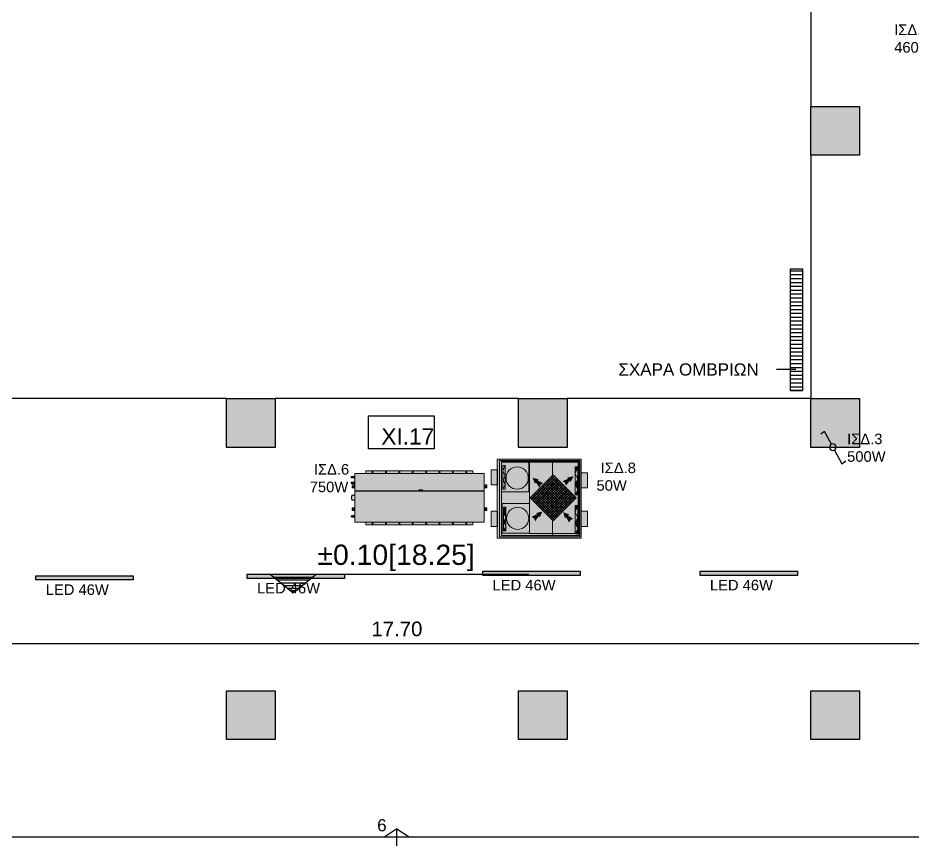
# Model space of a CAD drawing. Header units: metres. Extents: x -11 to 85, y -301 to 135.
# Drawn here: x 26.6 to 37.64, y -209.39 to -199.25 of the extents above; entities that cross this region are included whole.
import ezdxf
from ezdxf.enums import TextEntityAlignment as Align

# ---------------------------------------------------------------- set-up
doc = ezdxf.new("R2010")
doc.units = ezdxf.units.M
doc.header["$LTSCALE"] = 0.036
doc.header["$PDMODE"] = 2
for name, color, linetype in [('arxitek isogeio', 252, 'Continuous'), ('DIMBLK', 252, 'Continuous'), ('electext', 20, 'Continuous'), ('hatch color', 252, 'Continuous'), ('HLEK_FL001_SYMBOLS', 230, 'Continuous'), ('SYMBOLA', 160, 'Continuous')]:
    doc.layers.add(name, color=color, linetype=linetype)
for name, color, linetype, lineweight in [('axel', 170, 'Continuous', 0), ('fan enallaktis', 162, 'Continuous', 0), ('fan enallaktis hatch', 141, 'Continuous', 0)]:
    doc.layers.add(name, color=color, linetype=linetype, lineweight=lineweight)
doc.styles.add('COMU-N', font='arial.ttf')
doc.styles.get("Standard").update_dxf_attribs({"font": 'arial.ttf'})
doc.dimstyles.new('CADWDOT', dxfattribs={"dimscale": 0.1, "dimtxt": 1.8, "dimasz": 0.08, "dimexe": 2, "dimexo": 0, "dimgap": 0.09, "dimtad": 0, "dimrnd": 0.001, "dimzin": 0, "dimdsep": 46, "dimtxsty": 'Standard', "dimblk1": 'ARTDIM', "dimblk2": 'ARTDIM', "dimsah": 1, "dimcen": 0.09, "dimdle": 0.05, "dimse1": 1, "dimse2": 1, "dimadec": 0, "dimazin": 0, "dimtfac": 1, "dimtmove": 0, "dimatfit": 3, "dimldrblk": 'ARTDIM', "dimfxl": 2, "dimtvp": 0.9999, "dimtolj": 1, "dimtzin": 0, "dimarcsym": 0})

# ---------------------------------------------------------------- blocks, each defined once
blk = doc.blocks.new('ARTDIM')
at = {"layer": 'DIMBLK'}
for p, q in [((0, -24.9975), (0, 24.9975)), ((-24.9975, 0), (24.9975, 0))]:
    blk.add_line(p, q, dxfattribs=at)
blk.add_circle((0, 0), 8.25, dxfattribs=at)
blk = doc.blocks.new('*D1322')
at = {"layer": 'arxitek isogeio', "color": 0, "lineweight": -2}
blk.add_line((22.432, -206.966), (40.116, -206.966), dxfattribs=at)
at = {"layer": 'Defpoints', "color": 0, "transparency": 16777216}
for p in [(22.424, -206.966), (40.124, -206.966), (40.124, -206.966)]:
    blk.add_point(p, dxfattribs=at)
at = {"layer": 'arxitek isogeio', "color": 0, "lineweight": -2, "xscale": 0.008, "yscale": 0.008, "zscale": 0.008, "rotation": 180}
blk.add_blockref('ARTDIM', (22.424, -206.966), dxfattribs=at)
at = {"layer": 'arxitek isogeio', "color": 0, "lineweight": -2, "xscale": 0.008, "yscale": 0.008, "zscale": 0.008}
blk.add_blockref('ARTDIM', (40.124, -206.966), dxfattribs=at)
at = {"layer": 'arxitek isogeio', "color": 0, "insert": (31.274, -206.786), "char_height": 0.18, "attachment_point": 5}
blk.add_mtext('\\A1;17.70', dxfattribs=at)
blk = doc.blocks.new('lampes fthorismou 120')
at = {"layer": 'hatch color'}
blk.add_hatch(color=181, dxfattribs=at).paths.add_polyline_path([(84.181, -99.264), (84.181, -99.214), (85.381, -99.214), (85.381, -99.264)])
at = {"layer": 'HLEK_FL001_SYMBOLS'}
blk.add_lwpolyline([(84.181, -99.264), (84.181, -99.214), (85.381, -99.214), (85.381, -99.264)], close=True, dxfattribs=at)
blk = doc.blocks.new('gY1_a36')
at = {"layer": 'SYMBOLA', "color": 0}
blk.add_solid([(0.15, 0.075), (0.15, -0.075), (0, 0)], dxfattribs=at)
blk = doc.blocks.new('gY1_a40')
at = {"layer": 'SYMBOLA'}
for points in [[(0.15, 0.075), (0.15, -0.075), (0, 0)], [(0.01, 0), (0.31, 0.075), (0.285, 0)], [(0.31, -0.075), (0.285, 0), (0.01, 0)]]:
    blk.add_solid(points, dxfattribs=at)
blk = doc.blocks.new('fan enallaktis')
at = {"layer": 'fan enallaktis hatch'}
for points in [[(-1.288, 0.064), (-0.061, 0.064), (-0.061, 1.216), (-1.288, 1.216), (-1.288, 1.045), (-1.284, 1.045), (-1.284, 0.824), (-1.288, 0.824)], [(-1.288, 0.439), (-1.284, 0.439), (-1.284, 0.218), (-1.288, 0.218), (-1.288, 0.064), (-0.061, 0.064), (-0.061, 1.216), (-1.288, 1.216)], [(-1.288, 0.064), (-0.061, 0.064), (-0.061, 0.824), (-0.063, 0.824), (-0.063, 1.045), (-0.061, 1.045), (-0.061, 1.216), (-1.288, 1.216)], [(-1.288, 0.064), (-0.061, 0.064), (-0.061, 0.263), (-0.063, 0.263), (-0.063, 0.484), (-0.061, 0.484), (-0.061, 1.216), (-1.288, 1.216)], [(-1.288, 0.064), (-0.061, 0.064), (-0.061, 0.824), (-0.063, 0.824), (-0.063, 1.045), (-0.061, 1.045), (-0.061, 1.216), (-1.288, 1.216)], [(-1.288, 0.064), (-0.061, 0.064), (-0.061, 1.216), (-1.288, 1.216), (-1.288, 1.045), (-1.284, 1.045), (-1.284, 0.824), (-1.288, 0.824)], [(-1.288, 1.045), (-1.377, 1.045), (-1.377, 0.824), (-1.288, 0.824)], [(-1.196, 0.843), (-1.162, 0.914), (-1.193, 0.974), (-1.162, 1.046), (-1.196, 1.111)], [(-1.162, 1.046), (-1.162, 1.111), (-1.196, 1.111)], [(-1.193, 0.974), (-1.162, 0.914), (-1.162, 1.046)], [(-0.826, 0.929, 1), (-1.15, 0.929, 1)], [(-0.151, 0.837), (-0.111, 0.92), (-0.148, 0.991), (-0.111, 1.075), (-0.15, 1.151), (-0.151, 1.151)], [(-0.111, 1.075), (-0.111, 1.151), (-0.15, 1.151)], [(-0.111, 1.075), (-0.148, 0.991), (-0.111, 0.92)], [(-0.061, 0.824), (0.03, 0.824), (0.03, 1.045), (-0.061, 1.045)], [(-1.162, 0.914), (-1.196, 0.843), (-1.162, 0.763)], [(-0.111, 0.92), (-0.151, 0.837), (-0.111, 0.743)], [(-1.196, 0.763), (-1.162, 0.763), (-1.196, 0.843)], [(-0.151, 0.837), (-0.151, 0.743), (-0.111, 0.743)], [(-0.151, 0.272), (-0.111, 0.356), (-0.148, 0.426), (-0.111, 0.51), (-0.151, 0.587)], [(-0.111, 0.587), (-0.151, 0.587), (-0.111, 0.51)], [(-1.288, 0.439), (-1.377, 0.439), (-1.377, 0.218), (-1.288, 0.218)], [(-0.111, 0.51), (-0.148, 0.426), (-0.111, 0.356)], [(-0.061, 0.263), (0.03, 0.263), (0.03, 0.484), (-0.061, 0.484)], [(-0.111, 0.178), (-0.111, 0.356), (-0.151, 0.272)], [(-0.151, 0.178), (-0.111, 0.178), (-0.151, 0.272)]]:
    blk.add_hatch(color=256, dxfattribs=at).paths.add_polyline_path(points)
h = blk.add_hatch(color=256, dxfattribs=at)
h.paths.add_polyline_path([(-1.288, 1.045), (-1.284, 1.045), (-1.284, 0.824), (-1.288, 0.824), (-1.288, 0.439), (-1.284, 0.439), (-1.284, 0.218), (-1.288, 0.218), (-1.288, 0.064), (-0.061, 0.064), (-0.061, 0.263), (-0.063, 0.263), (-0.063, 0.484), (-0.061, 0.484), (-0.061, 0.824), (-0.063, 0.824), (-0.063, 1.045), (-0.061, 1.045), (-0.061, 1.216), (-1.288, 1.216)])
h.paths.add_polyline_path([(-1.255, 0.085), (-0.082, 0.085), (-0.082, 1.196), (-1.255, 1.196)], flags=16)
h.paths.add_polyline_path([(-1.226, 1.178), (-0.099, 1.178), (-0.099, 0.1), (-1.226, 0.1)], flags=0)
h.paths.add_polyline_path([(-1.216, 1.143), (-0.817, 1.143), (-0.817, 1.151), (-0.151, 1.151), (-0.151, 1.152), (-0.106, 1.152), (-0.106, 0.109), (-0.817, 0.109), (-0.817, 0.71), (-1.216, 0.71)], flags=0)
h.paths.add_polyline_path([(-1.196, 1.111), (-1.162, 1.111), (-1.162, 0.763), (-1.196, 0.763)], flags=0)
h.paths.add_polyline_path([(-0.826, 0.929, -1), (-1.15, 0.929, -1)], flags=0)
h.paths.add_polyline_path([(-1.082, 1.051), (-0.838, 0.929), (-1.082, 0.807)], flags=0)
h.paths.add_polyline_path([(-1.224, 0.543), (-0.825, 0.543), (-0.825, 0.11), (-1.224, 0.11)], flags=0)
h.paths.add_polyline_path([(-1.204, 0.503), (-1.17, 0.503), (-1.17, 0.155), (-1.204, 0.155)], flags=0)
h.paths.add_polyline_path([(-0.834, 0.341, -1), (-1.158, 0.341, -1)], flags=0)
h.paths.add_polyline_path([(-0.471, 0.966), (-0.134, 0.629), (-0.471, 0.292), (-0.808, 0.629)], flags=0)
h.paths.add_polyline_path([(-0.77, 0.63), (-0.47, 0.929), (-0.171, 0.63), (-0.47, 0.331)], flags=0)
h.paths.add_polyline_path([(-0.734, 0.631), (-0.47, 0.894), (-0.207, 0.631), (-0.47, 0.368)], flags=0)
h.paths.add_polyline_path([(-0.695, 0.632), (-0.47, 0.857), (-0.245, 0.632), (-0.47, 0.407)], flags=0)
h.paths.add_polyline_path([(-0.657, 0.631), (-0.47, 0.817), (-0.284, 0.631), (-0.47, 0.444)], flags=0)
h.paths.add_polyline_path([(-0.62, 0.631), (-0.47, 0.781), (-0.32, 0.631), (-0.47, 0.481)], flags=0)
h.paths.add_polyline_path([(-0.584, 0.631), (-0.47, 0.744), (-0.357, 0.631), (-0.47, 0.518)], flags=0)
h.paths.add_polyline_path([(-0.545, 0.632), (-0.47, 0.707), (-0.395, 0.632), (-0.47, 0.557)], flags=0)
h.paths.add_polyline_path([(-0.507, 0.631), (-0.47, 0.668), (-0.434, 0.631), (-0.47, 0.594)], flags=0)
h.paths.add_polyline_path([(-0.902, 0.463), (-0.902, 0.218), (-1.146, 0.341)], flags=0)
h.paths.add_polyline_path([(-0.151, 0.587), (-0.111, 0.587), (-0.111, 0.178), (-0.151, 0.178)], flags=0)
h = blk.add_hatch(color=256, dxfattribs=at)
h.paths.add_polyline_path([(-1.216, 0.71), (-1.216, 1.143), (-0.817, 1.143), (-0.817, 1.151), (-0.151, 1.151), (-0.151, 1.152), (-0.111, 1.152), (-0.111, 1.151), (-0.106, 1.151), (-0.106, 0.109), (-0.483, 0.109), (-0.483, 0.1), (-0.099, 0.1), (-0.099, 1.178), (-1.226, 1.178), (-1.226, 0.1), (-0.483, 0.1), (-0.483, 0.109), (-0.817, 0.109), (-0.817, 0.71)])
h.paths.add_polyline_path([(-0.825, 0.543), (-0.825, 0.11), (-1.224, 0.11), (-1.224, 0.543)], flags=16)
h.paths.add_polyline_path([(-1.17, 0.503), (-1.17, 0.155), (-1.204, 0.155), (-1.204, 0.503)], flags=0)
h.paths.add_polyline_path([(-0.834, 0.341, -1), (-1.158, 0.341, -1)], flags=0)
h.paths.add_polyline_path([(-0.902, 0.463), (-0.902, 0.218), (-1.146, 0.341)], flags=0)
h = blk.add_hatch(color=256, dxfattribs=at)
h.paths.add_polyline_path([(-0.817, 0.109), (-0.106, 0.109), (-0.106, 1.151), (-0.817, 1.151), (-0.817, 0.71), (-0.817, 0.71)])
h.paths.add_polyline_path([(-0.826, 0.929, 1), (-1.15, 0.929, 1)])
h.paths.add_polyline_path([(-0.838, 0.929), (-1.082, 0.807), (-1.082, 1.051)], flags=16)
h.paths.add_polyline_path([(-1.162, 1.111), (-1.162, 0.763), (-1.196, 0.763), (-1.196, 1.111)])
h = blk.add_hatch(color=256, dxfattribs=at)
h.paths.add_polyline_path([(-0.817, 1.151), (-0.817, 0.71), (-0.817, 0.71), (-0.817, 0.109), (-0.106, 0.109), (-0.106, 0.743), (-0.151, 0.743), (-0.151, 1.151)])
h.paths.add_polyline_path([(-0.471, 0.966), (-0.134, 0.629), (-0.471, 0.292), (-0.808, 0.629)], flags=16)
h.paths.add_polyline_path([(-0.47, 0.929), (-0.171, 0.63), (-0.47, 0.331), (-0.77, 0.63)], flags=0)
h.paths.add_polyline_path([(-0.47, 0.894), (-0.207, 0.631), (-0.47, 0.368), (-0.734, 0.631)], flags=0)
h.paths.add_polyline_path([(-0.245, 0.632), (-0.47, 0.407), (-0.695, 0.632), (-0.47, 0.857)], flags=0)
h.paths.add_polyline_path([(-0.284, 0.631), (-0.47, 0.444), (-0.657, 0.631), (-0.47, 0.817)], flags=0)
h.paths.add_polyline_path([(-0.32, 0.631), (-0.47, 0.481), (-0.62, 0.631), (-0.47, 0.781)], flags=0)
h.paths.add_polyline_path([(-0.357, 0.631), (-0.47, 0.518), (-0.584, 0.631), (-0.47, 0.744)], flags=0)
h.paths.add_polyline_path([(-0.395, 0.632), (-0.47, 0.557), (-0.545, 0.632), (-0.47, 0.707)], flags=0)
h.paths.add_polyline_path([(-0.434, 0.631), (-0.47, 0.594), (-0.507, 0.631), (-0.47, 0.668)], flags=0)
h.paths.add_polyline_path([(-0.151, 0.587), (-0.111, 0.587), (-0.111, 0.178), (-0.151, 0.178)], flags=16)
h = blk.add_hatch(color=256, dxfattribs=at)
h.paths.add_polyline_path([(-1.224, 0.11), (-0.825, 0.11), (-0.825, 0.543), (-1.224, 0.543)])
h.paths.add_polyline_path([(-0.834, 0.341, 1), (-1.158, 0.341, 1)], flags=16)
h.paths.add_polyline_path([(-1.146, 0.341), (-0.902, 0.463), (-0.902, 0.218)], flags=0)
at = {"layer": 'fan enallaktis'}
for p, q in [((-1.196, 1.111), (-1.162, 1.046)), ((-1.162, 1.046), (-1.193, 0.974)), ((-0.483, 0.966), (-0.483, 1.173)), ((-0.151, 1.152), (-0.111, 1.075)), ((-0.111, 1.075), (-0.148, 0.991)), ((-1.162, 0.914), (-1.196, 0.843)), ((-1.193, 0.974), (-1.162, 0.914)), ((-0.788, 0.612), (-0.452, 0.948)), ((-0.77, 0.594), (-0.434, 0.93)), ((-0.506, 0.93), (-0.17, 0.593)), ((-0.488, 0.947), (-0.152, 0.611)), ((-0.111, 0.92), (-0.151, 0.837)), ((-0.148, 0.991), (-0.111, 0.92)), ((-1.196, 0.843), (-1.162, 0.763)), ((-0.752, 0.576), (-0.416, 0.912)), ((-0.732, 0.556), (-0.396, 0.892)), ((-0.713, 0.538), (-0.377, 0.874)), ((-0.695, 0.519), (-0.359, 0.856)), ((-0.677, 0.501), (-0.341, 0.837)), ((-0.657, 0.481), (-0.321, 0.817)), ((-0.638, 0.463), (-0.302, 0.799)), ((-0.637, 0.798), (-0.301, 0.462)), ((-0.619, 0.816), (-0.283, 0.48)), ((-0.599, 0.836), (-0.263, 0.5)), ((-0.581, 0.855), (-0.245, 0.518)), ((-0.563, 0.873), (-0.226, 0.537)), ((-0.544, 0.891), (-0.208, 0.555)), ((-0.524, 0.911), (-0.188, 0.575)), ((-0.151, 0.837), (-0.111, 0.743)), ((-0.769, 0.666), (-0.433, 0.33)), ((-0.749, 0.686), (-0.413, 0.35)), ((-0.731, 0.705), (-0.395, 0.368)), ((-0.712, 0.723), (-0.376, 0.387)), ((-0.694, 0.741), (-0.358, 0.405)), ((-0.674, 0.761), (-0.338, 0.425)), ((-0.656, 0.78), (-0.32, 0.443)), ((-0.62, 0.444), (-0.284, 0.781)), ((-0.602, 0.426), (-0.266, 0.762)), ((-0.582, 0.406), (-0.246, 0.742)), ((-0.563, 0.388), (-0.227, 0.724)), ((-0.545, 0.369), (-0.209, 0.706)), ((-0.527, 0.351), (-0.191, 0.687)), ((-0.507, 0.331), (-0.171, 0.667)), ((-0.787, 0.648), (-0.451, 0.312)), ((-0.489, 0.313), (-0.152, 0.649)), ((-0.151, 0.587), (-0.111, 0.51)), ((-1.204, 0.503), (-1.17, 0.438)), ((-1.17, 0.438), (-1.201, 0.366)), ((-0.111, 0.51), (-0.148, 0.426)), ((-0.148, 0.426), (-0.111, 0.356)), ((-1.17, 0.306), (-1.204, 0.235)), ((-1.201, 0.366), (-1.17, 0.306)), ((-0.483, 0.292), (-0.483, 0.1)), ((-0.111, 0.356), (-0.151, 0.272)), ((-0.151, 0.272), (-0.111, 0.178)), ((-1.204, 0.235), (-1.17, 0.155))]:
    blk.add_line(p, q, dxfattribs=at)
for points in [[(-1.288, 1.216), (-0.061, 1.216), (-0.061, 0.064), (-1.288, 0.064)], [(-1.255, 1.196), (-0.082, 1.196), (-0.082, 0.085), (-1.255, 0.085)], [(-1.226, 1.178), (-0.099, 1.178), (-0.099, 0.1), (-1.226, 0.1)], [(-1.377, 1.045), (-1.284, 1.045), (-1.284, 0.824), (-1.377, 0.824)], [(-1.216, 1.143), (-0.817, 1.143), (-0.817, 0.71), (-1.216, 0.71)], [(-1.196, 1.111), (-1.162, 1.111), (-1.162, 0.763), (-1.196, 0.763)], [(-0.817, 1.151), (-0.106, 1.151), (-0.106, 0.109), (-0.817, 0.109)], [(-0.151, 1.152), (-0.111, 1.152), (-0.111, 0.743), (-0.151, 0.743)], [(-0.063, 1.045), (0.03, 1.045), (0.03, 0.824), (-0.063, 0.824)], [(-0.471, 0.292), (-0.134, 0.629), (-0.471, 0.966), (-0.808, 0.629)], [(-1.224, 0.543), (-0.825, 0.543), (-0.825, 0.11), (-1.224, 0.11)], [(-0.151, 0.587), (-0.111, 0.587), (-0.111, 0.178), (-0.151, 0.178)], [(-1.377, 0.439), (-1.284, 0.439), (-1.284, 0.218), (-1.377, 0.218)], [(-1.204, 0.503), (-1.17, 0.503), (-1.17, 0.155), (-1.204, 0.155)], [(-0.063, 0.484), (0.03, 0.484), (0.03, 0.263), (-0.063, 0.263)]]:
    blk.add_lwpolyline(points, close=True, dxfattribs=at)
for centre in [(-0.988, 0.929), (-0.996, 0.341)]:
    blk.add_circle(centre, 0.162, dxfattribs=at)
at = {"layer": 'fan enallaktis', "xscale": 1.627830749999999, "yscale": 1.627830749999999, "zscale": 1.627830749999999, "rotation": 180}
blk.add_blockref('gY1_a36', (-0.838, 0.93), dxfattribs=at)
at = {"layer": 'fan enallaktis', "color": 240}
for p, xscale, yscale, zscale, rotation in [((-0.63, 0.829), 0.5471699999999997, 0.5471699999999997, 0.5471699999999997, 139.998246099921), ((-0.325, 0.838), 0.5471699999999998, 0.5471699999999998, 0.5471699999999998, 46.90418803826589), ((-0.772, 0.336), 0.5471699999999998, 0.5471699999999998, 0.5471699999999998, 41.27729920653211), ((-0.175, 0.314), 0.5471699999999999, 0.5471699999999999, 0.5471699999999999, 142.2600130889486)]:
    blk.add_blockref('gY1_a40', p, dxfattribs=dict(at, xscale=xscale, yscale=yscale, zscale=zscale, rotation=rotation))
at = {"layer": 'fan enallaktis', "xscale": 1.627830749999999, "yscale": 1.627830749999999, "zscale": 1.627830749999999}
blk.add_blockref('gY1_a36', (-1.146, 0.34), dxfattribs=at)
blk = doc.blocks.new('A$C5A126718')
at = {"layer": 'axel'}
for p, q in [((-0.032, 0.034), (-0.032, 0.032)), ((-0.03, 0.034), (-0.032, 0.034)), ((-0.032, 0.032), (-0.032, 0.024)), ((-0.032, 0.032), (-0.03, 0.032)), ((-0.032, 0.024), (-0.03, 0.024)), ((-0.032, 0.024), (-0.032, 0.021)), ((-0.03, 0.021), (-0.032, 0.021)), ((-0.03, 0.013), (-0.032, 0.013)), ((-0.032, 0.013), (-0.032, 0.011)), ((-0.032, 0.011), (-0.03, 0.011)), ((-0.032, 0.011), (-0.032, 0.002)), ((-0.032, 0.002), (-0.03, 0.002)), ((-0.032, 0.002), (-0.032, 0)), ((-0.03, 0), (-0.032, 0)), ((-0.001, 0.034), (-0.03, 0.034)), ((-0.03, 0.034), (-0.03, 0.032)), ((-0.03, 0.032), (-0.03, 0.024)), ((-0.03, 0.024), (-0.03, 0.021)), ((-0.03, 0.021), (-0.013, 0.021)), ((-0.03, 0.013), (-0.03, 0.011)), ((-0.013, 0.013), (-0.03, 0.013)), ((-0.03, 0.011), (-0.03, 0.002)), ((-0.03, 0.002), (-0.03, 0)), ((-0.03, 0), (-0.001, 0)), ((-0.001, 0.034), (0, 0.034)), ((-0.001, 0.034), (-0.001, 0.033)), ((-0.001, 0.033), (-0.001, 0.03)), ((-0.001, 0.03), (-0.001, 0.027)), ((-0.001, 0.027), (0, 0.027)), ((-0.001, 0.027), (-0.001, 0.027)), ((-0.001, 0.007), (-0.001, 0.027)), ((-0.001, 0.007), (0, 0.007)), ((-0.001, 0.007), (-0.001, 0.004)), ((-0.001, 0.007), (-0.001, 0.007)), ((-0.001, 0.004), (-0.001, 0.001)), ((-0.001, 0.001), (-0.001, 0)), ((-0.001, 0), (0, 0)), ((0, 0.027), (0, 0.034)), ((0, 0.027), (0, 0.034)), ((0, 0.021), (0, 0.027)), ((0, 0.021), (0, 0.027)), ((0, 0.021), (0, 0.021)), ((0, 0.019), (0, 0.021)), ((0, 0.021), (0, 0.021)), ((0, 0.019), (0, 0.021)), ((0, 0.016), (0, 0.019)), ((0, 0.016), (0, 0.019)), ((0, 0.014), (0, 0.016)), ((0, 0.014), (0, 0.016)), ((0, 0.013), (0, 0.014)), ((0, 0.013), (0, 0.014)), ((0, 0.007), (0, 0.013)), ((0, 0.007), (0, 0.013)), ((0, 0), (0, 0.007)), ((0, 0), (0, 0.007))]:
    blk.add_line(p, q, dxfattribs=at)
blk.add_arc((-0.013, 0.017), 0.00429, 270, 90, dxfattribs=at)
blk = doc.blocks.new('A$C3A54651E')
at = {"layer": 'axel'}
for p, q in [((0.009, 0.023), (0, 0.023)), ((0, 0.023), (0, 0)), ((0.009, 0), (0, 0)), ((0.009, 0), (0.009, 0.023)), ((0.009, 0.017), (0.016, 0.017)), ((0.009, 0.006), (0.016, 0.006)), ((0.016, 0.004), (0.016, 0.019)), ((0.016, 0.019), (0.017, 0.019)), ((0.016, 0.004), (0.017, 0.003)), ((0.017, 0.003), (0.017, 0.019)), ((0.017, 0.019), (0.018, 0.019)), ((0.017, 0.003), (0.018, 0.003)), ((0.018, 0.02), (0.018, 0.02)), ((0.018, 0.02), (0.018, 0.02)), ((0.018, 0.02), (0.018, 0.019)), ((0.018, 0.019), (0.018, 0.015)), ((0.018, 0.015), (0.018, 0.007)), ((0.018, 0.007), (0.018, 0.003)), ((0.018, 0.003), (0.018, 0.003)), ((0.018, 0.003), (0.018, 0.003)), ((0.019, 0.02), (0.025, 0.02)), ((0.019, 0.02), (0.025, 0.02)), ((0.019, 0.011), (0.025, 0.011)), ((0.019, 0.003), (0.025, 0.003)), ((0.026, 0.018), (0.026, 0.02)), ((0.026, 0.02), (0.026, 0.02)), ((0.026, 0.02), (0.026, 0.02)), ((0.026, 0.015), (0.026, 0.018)), ((0.026, 0.018), (0.028, 0.018)), ((0.026, 0.007), (0.026, 0.015)), ((0.026, 0.005), (0.026, 0.007)), ((0.026, 0.003), (0.026, 0.005)), ((0.026, 0.005), (0.028, 0.005)), ((0.026, 0.003), (0.026, 0.003)), ((0.028, 0.019), (0.037, 0.019)), ((0.028, 0.018), (0.028, 0.019)), ((0.028, 0.005), (0.028, 0.018)), ((0.028, 0.003), (0.028, 0.005)), ((0.028, 0.003), (0.037, 0.003)), ((0.037, 0.003), (0.037, 0.019)), ((0.037, 0.019), (0.037, 0.019)), ((0.037, 0.018), (0.037, 0.019)), ((0.037, 0.005), (0.037, 0.018)), ((0.037, 0.018), (0.04, 0.018)), ((0.037, 0.004), (0.037, 0.005)), ((0.037, 0.005), (0.04, 0.005)), ((0.037, 0.004), (0.037, 0.003)), ((0.04, 0.005), (0.04, 0.018)), ((0.042, 0.016), (0.04, 0.018)), ((0.042, 0.007), (0.04, 0.005)), ((0.042, 0.007), (0.042, 0.016))]:
    blk.add_line(p, q, dxfattribs=at)
for points in [[(0.019, 0.02, 0.015295), (0.019, 0.019, 0.017604), (0.019, 0.018), (0.018, 0.017, 0.02245), (0.018, 0.016), (0.018, 0.015)], [(0.018, 0.02, 0.159929), (0.018, 0.02, 0.090191), (0.018, 0.02, 0.0462), (0.018, 0.02, 0.02623), (0.019, 0.02), (0.019, 0.02, 0.013719), (0.019, 0.02, 0.009481), (0.019, 0.02, 0.006867), (0.019, 0.02, 0.005151), (0.019, 0.02)], [(0.019, 0.02, 0.004311), (0.019, 0.02, 0.005535), (0.019, 0.02, 0.007292), (0.019, 0.02, 0.009929), (0.019, 0.02), (0.019, 0.02, 0.019665), (0.018, 0.02, 0.032685), (0.018, 0.02, 0.060642), (0.018, 0.02), (0.018, 0.02)], [(0.018, 0.015, 0.023182), (0.018, 0.014, 0.022013), (0.019, 0.013), (0.019, 0.013, 0.017076), (0.019, 0.011), (0.019, 0.011)], [(0.019, 0.011, 0.016103), (0.019, 0.01, 0.018613), (0.019, 0.009), (0.018, 0.008, 0.023826), (0.018, 0.007), (0.018, 0.007)], [(0.018, 0.007, 0.024647), (0.018, 0.006, 0.023359), (0.019, 0.005), (0.019, 0.004, 0.018023), (0.019, 0.003), (0.019, 0.003)], [(0.019, 0.003, -0.004311), (0.019, 0.003, -0.005535), (0.019, 0.003, -0.007292), (0.019, 0.003, -0.009929), (0.019, 0.003), (0.019, 0.003, -0.019665), (0.018, 0.003, -0.032685), (0.018, 0.003, -0.060642), (0.018, 0.003), (0.018, 0.003)], [(0.025, 0.02, 0.004812), (0.026, 0.02, 0.00636), (0.026, 0.02, 0.008685), (0.026, 0.02, 0.012384), (0.026, 0.02), (0.026, 0.02, 0.023143), (0.026, 0.02, 0.039656), (0.026, 0.02, 0.07579), (0.026, 0.02, 0.144125), (0.026, 0.02)], [(0.026, 0.015, 0.023214), (0.026, 0.016, 0.02204), (0.026, 0.018), (0.026, 0.018, 0.017046), (0.026, 0.019), (0.025, 0.02)], [(0.026, 0.02, 0.102242), (0.026, 0.02, 0.051435), (0.026, 0.02, 0.028507), (0.026, 0.02, 0.01755), (0.026, 0.02), (0.026, 0.02, 0.009159), (0.026, 0.02, 0.006785), (0.026, 0.02, 0.005184), (0.026, 0.02), (0.025, 0.02)], [(0.025, 0.011, 0.01528), (0.026, 0.012, 0.017585), (0.026, 0.013), (0.026, 0.014, 0.022468), (0.026, 0.015), (0.026, 0.015)], [(0.026, 0.007, 0.024685), (0.026, 0.008, 0.023392), (0.026, 0.009), (0.026, 0.009, 0.017988), (0.026, 0.01), (0.025, 0.011)], [(0.025, 0.003, 0.016073), (0.026, 0.004, 0.018575), (0.026, 0.005), (0.026, 0.005, 0.023861), (0.026, 0.006), (0.026, 0.007)], [(0.026, 0.003, -0.102242), (0.026, 0.003, -0.051435), (0.026, 0.003, -0.028507), (0.026, 0.003, -0.01755), (0.026, 0.003), (0.026, 0.003, -0.009159), (0.026, 0.003, -0.006785), (0.026, 0.003, -0.005184), (0.026, 0.003), (0.025, 0.003)]]:
    blk.add_lwpolyline(points, format="xyb", dxfattribs=at)
blk = doc.blocks.new('A$C531E15D6')
at = {"layer": 'axel'}
for p, q in [((0, 0.024), (0, -0.036)), ((0, 0.024), (0.001, 0.024)), ((0.002, 0.024), (0, 0.022)), ((0, 0.006), (0, 0.022)), ((0, 0.013), (0, 0.013)), ((0, 0.011), (0, 0.011)), ((0, 0.007), (0, 0.003)), ((0, 0.007), (0, 0.003)), ((0, -0.006), (0, 0.006)), ((0, 0.006), (0, 0.006)), ((0, -0.006), (0, 0.006)), ((0, 0.003), (0, -0.028)), ((0.001, 0.024), (0.001, 0.024)), ((0.001, 0.024), (0.002, 0.024)), ((0.001, 0.024), (0.001, 0.024)), ((0.002, 0.024), (0.032, 0.024)), ((0.002, 0.024), (0.032, 0.024)), ((0.032, 0.024), (0.034, 0.022)), ((0.034, 0.022), (0.034, 0.013)), ((0.034, 0.022), (0.034, 0.013)), ((0.038, 0.013), (0.034, 0.013)), ((0.034, 0.013), (0.034, -0.025)), ((0.034, 0.013), (0.034, -0.025)), ((0.035, 0.006), (0.034, 0.006)), ((0.035, 0.006), (0.035, -0.006)), ((0.036, 0.01), (0.036, 0.005)), ((0.04, 0.01), (0.036, 0.01)), ((0.036, 0.005), (0.036, 0.004)), ((0.036, 0.005), (0.036, 0.004)), ((0.036, 0.004), (0.036, -0.006)), ((0.036, 0.004), (0.036, -0.006)), ((0.038, 0.013), (0.038, 0.01)), ((0.04, 0.01), (0.04, -0.006)), ((0, -0.018), (0, -0.006)), ((0, -0.018), (0, -0.006)), ((0, -0.034), (0, -0.018)), ((0, -0.018), (0, -0.018)), ((0, -0.023), (0, -0.023)), ((0, -0.025), (0, -0.025)), ((0, -0.028), (0, -0.031)), ((0, -0.028), (0, -0.031)), ((0.002, -0.036), (0, -0.034)), ((0, -0.036), (0.002, -0.036)), ((0.032, -0.036), (0.002, -0.036)), ((0.032, -0.036), (0.002, -0.036)), ((0.034, -0.034), (0.032, -0.036)), ((0.035, -0.017), (0.034, -0.017)), ((0.038, -0.024), (0.034, -0.024)), ((0.034, -0.025), (0.034, -0.034)), ((0.034, -0.025), (0.034, -0.034)), ((0.035, -0.006), (0.035, -0.017)), ((0.036, -0.006), (0.036, -0.016)), ((0.036, -0.006), (0.036, -0.016)), ((0.036, -0.016), (0.036, -0.022)), ((0.036, -0.016), (0.036, -0.016)), ((0.036, -0.016), (0.036, -0.016)), ((0.04, -0.022), (0.036, -0.022)), ((0.038, -0.024), (0.038, -0.022)), ((0.04, -0.006), (0.04, -0.022))]:
    blk.add_line(p, q, dxfattribs=at)
for centre, radius in [((0.017, 0.02), 0.00214), ((0.017, 0.02), 0.00111), ((0.017, -0.032), 0.00214), ((0.017, -0.032), 0.00111)]:
    blk.add_circle(centre, radius, dxfattribs=at)
for centre, radius, start, end in [((0.032, 0.022), 0.00214, 0, 90), ((0.035, 0.005), 0.00107, 0, 89.5416), ((0.032, -0.034), 0.00214, 270, 0), ((0.035, -0.016), 0.00107, 270.4584, 0)]:
    blk.add_arc(centre, radius, start, end, dxfattribs=at)
blk = doc.blocks.new('FCU 10 KANALATO')
at = {"layer": 'axel'}
for color, points in [(150, [(47986.674, 13560.163), (47986.674, 13560.021), (47986.675, 13560.021), (47986.675, 13560.013), (47986.675, 13560.007), (47986.675, 13560.007), (47986.675, 13560.002), (47986.675, 13559.993), (47986.675, 13559.986), (47986.674, 13559.986), (47986.674, 13559.782), (47987.779, 13559.782), (47988.267, 13559.782), (47988.267, 13559.782), (47988.27, 13559.782), (47988.27, 13560.163)]), (151, [(47988.271, 13559.565), (47988.271, 13559.598), (47988.271, 13559.598), (47988.271, 13559.621), (47988.271, 13559.621), (47988.271, 13559.668), (47988.271, 13559.668), (47988.271, 13559.691), (47988.271, 13559.691), (47988.271, 13559.706), (47988.271, 13559.706), (47988.271, 13559.713), (47988.271, 13559.719), (47988.271, 13559.72), (47988.271, 13559.725), (47988.271, 13559.733), (47988.271, 13559.74), (47988.271, 13559.74), (47988.271, 13559.778), (47987.48, 13559.778), (47987.48, 13559.764), (47987.436, 13559.764), (47987.436, 13559.778), (47986.674, 13559.778), (47986.674, 13559.74), (47986.675, 13559.74), (47986.675, 13559.733), (47986.675, 13559.727), (47986.675, 13559.722), (47986.675, 13559.719), (47986.675, 13559.713), (47986.675, 13559.706), (47986.674, 13559.706), (47986.674, 13559.565)])]:
    blk.add_hatch(color=color, dxfattribs=at).paths.add_polyline_path(points)
h = blk.add_hatch(color=211, dxfattribs=at)
h.paths.add_polyline_path([(47988.134, 13560.164), (47988.134, 13560.197), (47986.814, 13560.197), (47986.814, 13560.164)])
h.paths.add_polyline_path([(47987.556, 13560.188, -1), (47987.556, 13560.173, -1)], flags=16)
h.paths.add_polyline_path([(47987.391, 13560.173, -1), (47987.391, 13560.188, -1)], flags=16)
h.paths.add_polyline_path([(47987.721, 13560.188, -1), (47987.721, 13560.173, -1)], flags=16)
h.paths.add_polyline_path([(47987.226, 13560.173, -1), (47987.226, 13560.188, -1)], flags=16)
h.paths.add_polyline_path([(47987.886, 13560.188, -1), (47987.886, 13560.173, -1)], flags=16)
h.paths.add_polyline_path([(47987.061, 13560.173, -1), (47987.061, 13560.188, -1)], flags=16)
h.paths.add_polyline_path([(47988.051, 13560.188, -1), (47988.051, 13560.173, -1)], flags=16)
h.paths.add_polyline_path([(47986.896, 13560.173, -1), (47986.896, 13560.188, -1)], flags=16)
h = blk.add_hatch(color=211, dxfattribs=at)
h.paths.add_polyline_path([(47988.134, 13559.533), (47988.134, 13559.566), (47986.814, 13559.566), (47986.814, 13559.533)])
h.paths.add_polyline_path([(47987.556, 13559.557, -1), (47987.556, 13559.542, -1)], flags=16)
h.paths.add_polyline_path([(47987.391, 13559.542, -1), (47987.391, 13559.557, -1)], flags=16)
h.paths.add_polyline_path([(47987.721, 13559.557, -1), (47987.721, 13559.542, -1)], flags=16)
h.paths.add_polyline_path([(47987.226, 13559.542, -1), (47987.226, 13559.557, -1)], flags=16)
h.paths.add_polyline_path([(47987.886, 13559.557, -1), (47987.886, 13559.542, -1)], flags=16)
h.paths.add_polyline_path([(47987.061, 13559.542, -1), (47987.061, 13559.557, -1)], flags=16)
h.paths.add_polyline_path([(47988.051, 13559.557, -1), (47988.051, 13559.542, -1)], flags=16)
h.paths.add_polyline_path([(47986.896, 13559.542, -1), (47986.896, 13559.557, -1)], flags=16)
for p, q in [((47986.674, 13559.782), (47987.779, 13559.782)), ((47986.674, 13559.78), (47987.782, 13559.78)), ((47986.674, 13559.78), (47987.779, 13559.78)), ((47987.735, 13559.778), (47986.674, 13559.778)), ((47987.436, 13559.778), (47987.436, 13559.78)), ((47987.436, 13559.764), (47987.436, 13559.778)), ((47987.436, 13559.766), (47987.48, 13559.766)), ((47987.48, 13559.764), (47987.436, 13559.764)), ((47987.48, 13559.778), (47987.48, 13559.78)), ((47987.48, 13559.778), (47987.48, 13559.764)), ((47988.271, 13559.778), (47987.733, 13559.778)), ((47987.779, 13559.782), (47988.267, 13559.782)), ((47987.779, 13559.78), (47988.271, 13559.78)), ((47987.779, 13559.78), (47988.271, 13559.78))]:
    blk.add_line(p, q, dxfattribs=at)
for points in [[(47986.674, 13560.163), (47988.27, 13560.163), (47988.27, 13559.782), (47986.674, 13559.782)], [(47986.674, 13560.163), (47988.271, 13560.163), (47988.271, 13559.565), (47986.674, 13559.565)], [(47986.674, 13559.565), (47988.271, 13559.565), (47988.271, 13559.778), (47986.674, 13559.778)]]:
    blk.add_lwpolyline(points, close=True, dxfattribs=at)
at = {"layer": 'axel', "linetype": 'Continuous'}
for points in [[(47986.814, 13560.164), (47988.134, 13560.164), (47988.134, 13560.197), (47986.814, 13560.197)], [(47986.814, 13559.533), (47988.134, 13559.533), (47988.134, 13559.566), (47986.814, 13559.566)]]:
    blk.add_lwpolyline(points, close=True, dxfattribs=at)
for centre in [(47986.896, 13560.18), (47987.061, 13560.18), (47987.226, 13560.18), (47987.391, 13560.18), (47987.556, 13560.18), (47987.721, 13560.18), (47987.886, 13560.18), (47988.051, 13560.18), (47986.896, 13559.549), (47987.061, 13559.549), (47987.226, 13559.549), (47987.391, 13559.549), (47987.556, 13559.549), (47987.721, 13559.549), (47987.886, 13559.549), (47988.051, 13559.549)]:
    blk.add_circle(centre, 0.00739, dxfattribs=at)
at = {"layer": 'axel'}
blk.add_circle((47987.458, 13559.773), 0.00111, dxfattribs=at)
at = {"xscale": -1, "rotation": 180}
for name, p in [('A$C3A54651E', (47988.271, 13560.104)), ('A$C531E15D6', (47988.271, 13559.857)), ('A$C5A126718', (47986.675, 13559.74)), ('A$C3A54651E', (47988.271, 13559.691)), ('A$C3A54651E', (47988.271, 13559.621))]:
    blk.add_blockref(name, p, dxfattribs=at)
blk.add_blockref('A$C5A126718', (47986.675, 13559.986))
at = {"xscale": -1}
blk.add_blockref('A$C5A126718', (47988.271, 13559.986), dxfattribs=at)
at = {"rotation": 180}
blk.add_blockref('A$C5A126718', (47988.271, 13559.74), dxfattribs=at)
blk = doc.blocks.new('gJ6_a3')
at = {"linetype": 'Continuous'}
for p, q in [((-0.111, 0.187), (-0.059, 0.209)), ((-0.024, 0.034), (-0.111, 0.187)), ((0.023, -0.035), (0.12, -0.2)), ((0.12, -0.2), (0.061, -0.224))]:
    blk.add_line(p, q, dxfattribs=at)
blk.add_circle((0, 0), 0.0405, dxfattribs=at)

msp = doc.modelspace()

# ---------------------------------------------------------------- hatches: boundary and pattern name
at = {"layer": 'arxitek isogeio'}
for points in [[(36.374, -200.347), (36.374, -200.947), (36.974, -200.947), (36.974, -200.347)], [(29.774, -203.947), (29.174, -203.947), (29.174, -204.547), (29.774, -204.547)], [(32.774, -203.947), (32.774, -204.547), (33.374, -204.547), (33.374, -203.947)], [(36.974, -203.947), (36.374, -203.947), (36.374, -204.547), (36.974, -204.547)], [(29.774, -207.547), (29.174, -207.547), (29.174, -208.147), (29.774, -208.147)], [(33.374, -207.547), (32.774, -207.547), (32.774, -208.147), (33.374, -208.147)], [(36.974, -208.147), (36.974, -207.547), (36.374, -207.547), (36.374, -208.147)]]:
    msp.add_hatch(color=256, dxfattribs=at).paths.add_polyline_path(points)
h = msp.add_hatch(dxfattribs=at)
h.set_pattern_fill('LINE', color=256, scale=0.015, style=0)
h.set_pattern_definition([(360, (8.66921, -177.938966), (1e-17, 0.047625), [])])
h.paths.add_polyline_path([(36.274, -202.347), (36.124, -202.347), (36.124, -203.847), (36.274, -203.847)])

# ---------------------------------------------------------------- linework, layer by layer
for p, q in [((36.374, -197.347), (36.374, -200.347)), ((36.374, -200.947), (36.374, -200.347)), ((36.374, -200.347), (36.974, -200.347)), ((36.974, -200.347), (36.974, -200.947)), ((36.974, -200.947), (36.374, -200.947)), ((36.374, -200.947), (36.374, -203.947)), ((36.19, -203.586), (35.953, -203.586)), ((29.174, -203.947), (26.174, -203.947)), ((29.174, -204.547), (29.174, -203.947)), ((29.174, -203.947), (29.774, -203.947)), ((29.774, -203.947), (29.774, -204.547)), ((32.774, -203.947), (29.774, -203.947)), ((32.774, -203.947), (33.374, -203.947)), ((32.774, -204.547), (32.774, -203.947)), ((33.374, -203.947), (33.374, -204.547)), ((36.374, -203.947), (33.374, -203.947)), ((36.374, -204.547), (36.374, -203.947)), ((36.374, -203.947), (36.974, -203.947)), ((36.974, -203.947), (36.974, -204.547)), ((29.774, -204.547), (29.174, -204.547)), ((33.374, -204.547), (32.774, -204.547)), ((36.974, -204.547), (36.374, -204.547)), ((29.71, -206.112), (29.995, -206.341)), ((29.71, -206.112), (32.902, -206.112)), ((29.753, -206.147), (30.238, -206.147)), ((29.796, -206.181), (30.195, -206.181)), ((29.838, -206.215), (30.152, -206.215)), ((29.995, -206.341), (30.28, -206.112)), ((29.881, -206.249), (30.109, -206.249)), ((29.924, -206.284), (30.066, -206.284)), ((29.967, -206.318), (30.024, -206.318)), ((29.174, -207.547), (29.774, -207.547)), ((29.174, -208.147), (29.174, -207.547)), ((29.774, -207.547), (29.774, -208.147)), ((32.774, -208.147), (32.774, -207.547)), ((32.774, -207.547), (33.374, -207.547)), ((33.374, -207.547), (33.374, -208.147)), ((36.374, -207.547), (36.974, -207.547)), ((36.374, -208.147), (36.374, -207.547)), ((36.974, -207.547), (36.974, -208.147)), ((29.774, -208.147), (29.174, -208.147)), ((33.374, -208.147), (32.774, -208.147)), ((36.974, -208.147), (36.374, -208.147)), ((31.274, -209.247), (31.124, -209.347)), ((31.274, -209.247), (31.424, -209.347)), ((31.274, -210.847), (31.274, -209.247)), ((22.424, -209.347), (40.124, -209.347))]:
    msp.add_line(p, q, dxfattribs=at)
msp.add_lwpolyline([(36.274, -202.347), (36.274, -203.847), (36.124, -203.847), (36.124, -202.347)], close=True, dxfattribs=at)
at = {"layer": 'electext'}
msp.add_lwpolyline([(30.924, -204.16), (31.732, -204.16), (31.732, -204.564), (30.924, -204.564)], close=True, dxfattribs=at)

# ---------------------------------------------------------------- block references
at = {"layer": 'axel', "rotation": 180}
msp.add_blockref('FCU 10 KANALATO', (48019.025, 13354.695), dxfattribs=at)
at = {"layer": 'fan enallaktis', "xscale": -0.8449999999938882, "yscale": 0.845000000030268, "zscale": 0.8450000000000001, "rotation": 180}
msp.add_blockref('fan enallaktis', (33.598, -204.638), dxfattribs=at)
at = {"layer": 'HLEK_FL001_SYMBOLS', "xscale": -1, "rotation": 58.82811736932428}
msp.add_blockref('gJ6_a3', (36.648, -204.544), dxfattribs=at)
at = {"layer": 'HLEK_FL001_SYMBOLS'}
for p in [(-51.85, -106.861), (-49.171, -106.861), (-57.357, -106.917), (-54.753, -106.898)]:
    msp.add_blockref('lampes fthorismou 120', p, dxfattribs=at)

# ---------------------------------------------------------------- texts
at = {"layer": 'arxitek isogeio', "style": 'COMU-N'}
msp.add_text('ΣΧΑΡΑ ΟΜΒΡΙΩΝ', height=0.15, dxfattribs=at).set_placement((34.004, -203.662))
msp.add_text('6', height=0.15, dxfattribs=at).set_placement((31.089, -209.205, 0.51), align=Align.MIDDLE)
msp.add_attdef('±0.10[18.25]', (30.295, -205.996), '±0.00', height=0.25, dxfattribs=at)
at = {"layer": 'electext', "style": 'COMU-N'}
msp.add_text('XI.17', height=0.2, dxfattribs=at).set_placement((31.082, -204.513))
at = {"layer": 'electext'}
for p in [(29.55, -206.347), (32.453, -206.31), (35.132, -206.31), (26.946, -206.366)]:
    msp.add_text('LED 46W', height=0.13, dxfattribs=at).set_placement(p)
at = {"layer": 'HLEK_FL001_SYMBOLS', "char_height": 0.13, "attachment_point": 1, "style": 'COMU-N'}
for s, width, insert in [('{\\fArial|b0|i0|c161|p34;\\C143;\\c14659450;ΙΣΔ.5\\P\\fArial|b0|i0|c0|p34;460W}', 0.45, (37.403, -199.335)), ('{\\fArial|b0|i0|c161|p34;ΙΣΔ}.{\\fArial|b0|i0|c161|p34;3\\P}500W', 0.49501, (36.823, -204.378)), ('{\\C143;\\c14659450;^IΙΣΔ.6\\P750W}', 0.49501, (30.2, -204.753)), ('{\\C143;\\c14659450;^IΙΣΔ.8\\P50W}', 0.49501, (33.734, -204.735))]:
    msp.add_mtext_dynamic_manual_height_columns(s, width=width, gutter_width=0.65, heights=[0], dxfattribs=dict(at, insert=insert))

# ---------------------------------------------------------------- dimensions: what is measured, and where the dimension line sits
at = {"layer": 'arxitek isogeio'}
dim = msp.add_linear_dim(base=(40.124, -206.966), p1=(22.424, -206.966), p2=(40.124, -206.966), dimstyle='CADWDOT', dxfattribs=at)
dim.commit()
dim.dimension.update_dxf_attribs({"geometry": '*D1322', "text_midpoint": (31.274, -206.786)})

doc.saveas('drawing.dxf')
